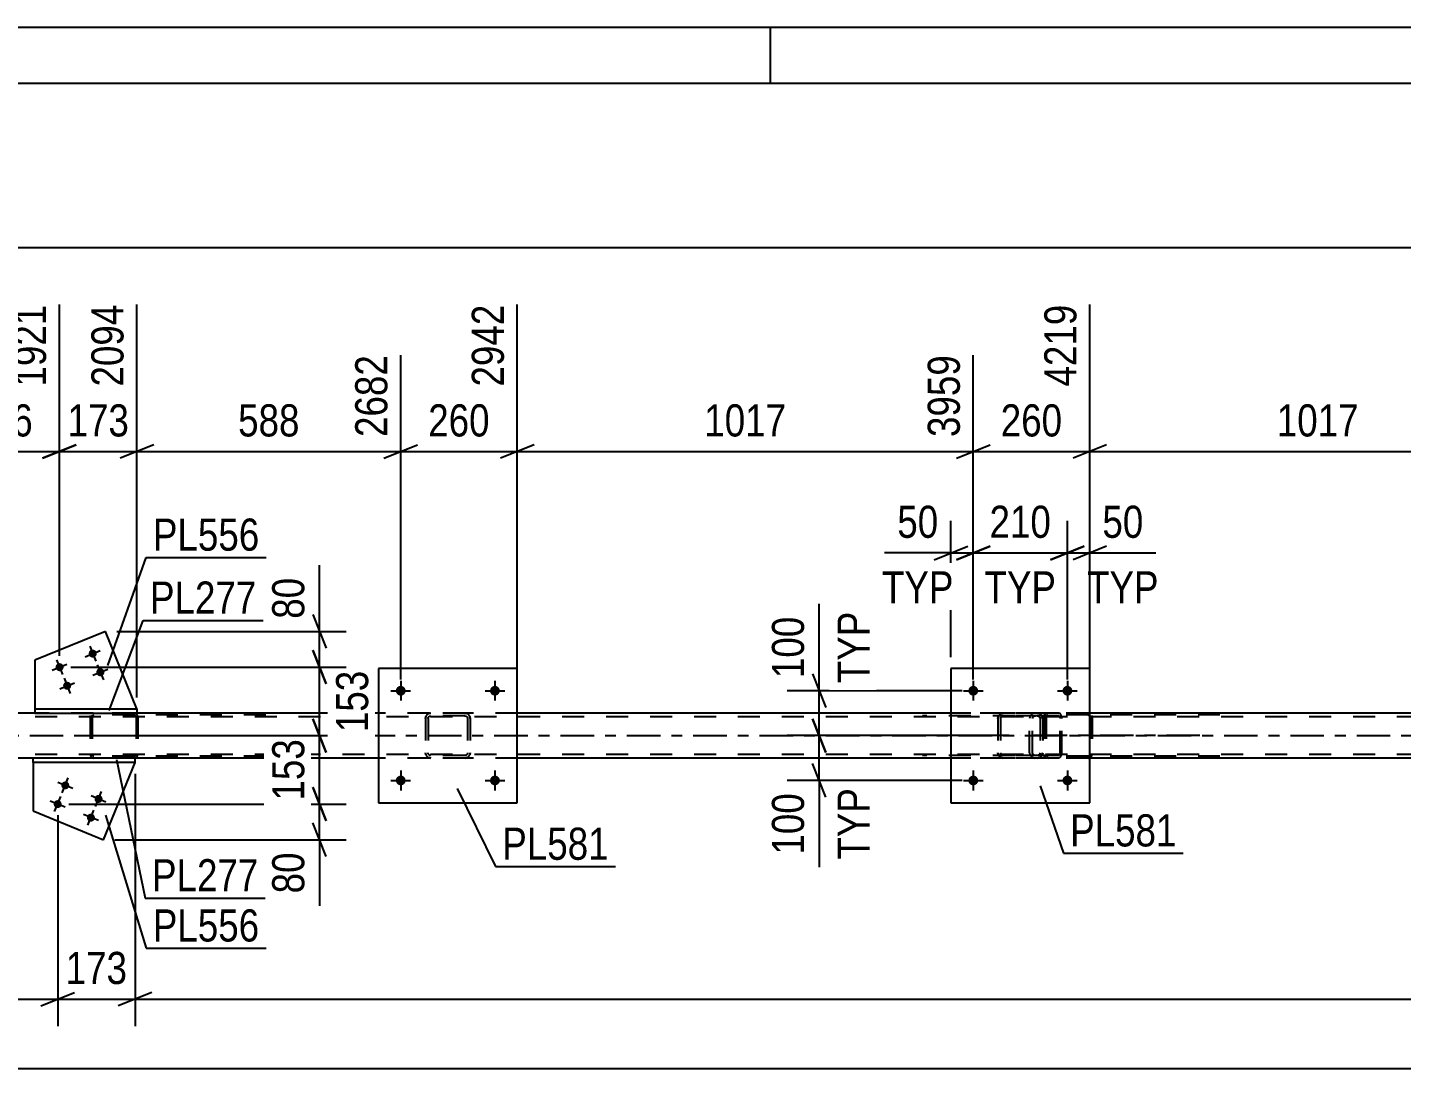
# Model space of a CAD drawing. Header units: millimetres. Extents: x -80 to 761, y -429 to 165.
# Drawn here: x 65 to 187.6, y 72.2 to 165 of the extents above; entities that cross this region are included whole.
import ezdxf

# ---------------------------------------------------------------- set-up
doc = ezdxf.new("R2010")
doc.units = ezdxf.units.MM
doc.linetypes.add('DXK_LINE_DOT2', pattern=[3.9198, 1.9599, -1.9599])
doc.linetypes.add('DXK_LINE_DOT3', pattern=[5.9187, 2.979, -0.9799, 0.9799, -0.9799])
doc.styles.add('Arial Narrow', font='ARIALN.TTF', dxfattribs={"height": 0.2})

# ---------------------------------------------------------------- blocks, each defined once
blk = doc.blocks.new('Unknown-814185468-1133')
at = {"color": 5, "linetype": 'Continuous'}
for p, q in [((761.34, 165.05), (-79.66, 165.05)), ((131.34, 160.05), (131.34, 165.05)), ((756.34, 160.05), (-74.66, 160.05))]:
    blk.add_line(p, q, dxfattribs=at)
blk = doc.blocks.new('Part-814185468-2680 - 2658')
at = {"color": 2, "linetype": 'Continuous'}
for p, q in [((108.75, 107.9), (96.35, 107.9)), ((96.35, 107.9), (96.35, 95.9)), ((108.75, 95.9), (108.75, 107.9)), ((96.35, 95.9), (108.75, 95.9))]:
    blk.add_line(p, q, dxfattribs=at)
blk = doc.blocks.new('Bolt-814185468-2752 - 2658')
at = {"linetype": 'Continuous'}
for points in [[(98.79, 105.9, -1), (97.91, 105.9, -1)], [(107.19, 105.9, -1), (106.31, 105.9, -1)]]:
    blk.add_hatch(color=1, dxfattribs=at).paths.add_polyline_path(points)
at = {"color": 1, "linetype": 'Continuous'}
for p, q in [((98.35, 106.78), (98.35, 105.02)), ((106.75, 106.78), (106.75, 105.02)), ((97.47, 105.9), (99.23, 105.9)), ((105.87, 105.9), (107.63, 105.9))]:
    blk.add_line(p, q, dxfattribs=at)
blk = doc.blocks.new('Part-814185468-2701 - 2658')
at = {"color": 7, "linetype": 'DXK_LINE_DOT2'}
for p, q in [((151.63, 103.42), (151.66, 103.61)), ((151.66, 103.61), (151.63, 103.42)), ((151.63, 103.42), (151.63, 100.38)), ((151.87, 103.42), (151.88, 103.51)), ((151.87, 103.42), (151.87, 100.38)), ((151.88, 103.51), (151.94, 103.59)), ((151.92, 103.87), (152.11, 103.9)), ((152.11, 103.9), (151.92, 103.87)), ((151.94, 103.59), (152.01, 103.64)), ((152.01, 103.64), (152.11, 103.66)), ((155.15, 103.9), (152.11, 103.9)), ((155.15, 103.66), (152.11, 103.66)), ((155.15, 103.9), (155.33, 103.87)), ((155.33, 103.87), (155.15, 103.9)), ((155.15, 103.66), (155.24, 103.64)), ((155.24, 103.64), (155.32, 103.59)), ((155.32, 103.59), (155.37, 103.51)), ((155.37, 103.51), (155.39, 103.42)), ((155.39, 103.42), (155.39, 100.38)), ((155.59, 103.61), (155.63, 103.42)), ((155.63, 103.42), (155.59, 103.61)), ((155.63, 103.42), (155.63, 100.38)), ((151.66, 100.2), (151.63, 100.38)), ((151.63, 100.38), (151.66, 100.2)), ((151.88, 100.29), (151.87, 100.38)), ((151.94, 100.21), (151.88, 100.29)), ((152.11, 99.9), (151.92, 99.94)), ((151.92, 99.94), (152.11, 99.9)), ((152.01, 100.16), (151.94, 100.21)), ((152.11, 100.14), (152.01, 100.16)), ((155.15, 100.14), (152.11, 100.14)), ((155.15, 99.9), (152.11, 99.9)), ((155.24, 100.16), (155.15, 100.14)), ((155.33, 99.94), (155.15, 99.9)), ((155.15, 99.9), (155.33, 99.94)), ((155.32, 100.21), (155.24, 100.16)), ((155.37, 100.29), (155.32, 100.21)), ((155.39, 100.38), (155.37, 100.29)), ((155.63, 100.38), (155.59, 100.2)), ((155.59, 100.2), (155.63, 100.38))]:
    blk.add_line(p, q, dxfattribs=at)
at = {"color": 7, "linetype": 'DXK_LINE_DOT3'}
blk.add_line((153.63, 101.9), (153.63, 101.9), dxfattribs=at)
at = {"color": 7, "linetype": 'DXK_LINE_DOT2'}
for centre, start, end in [((152.11, 103.42), 112.5, 157.5), ((152.11, 103.42), 112.5, 157.5), ((155.15, 103.42), 22.5, 67.5), ((155.15, 103.42), 22.5, 67.5), ((152.11, 100.38), 202.5, 247.5), ((152.11, 100.38), 202.5, 247.5), ((155.15, 100.38), 292.5, 337.5), ((155.15, 100.38), 292.5, 337.5)]:
    blk.add_arc(centre, 0.48, start, end, dxfattribs=at)
blk = doc.blocks.new('Part-814185468-2706 - 2658')
at = {"color": 2, "linetype": 'Continuous'}
for p, q in [((159.83, 107.9), (147.43, 107.9)), ((147.43, 107.9), (147.43, 95.9)), ((159.83, 95.9), (159.83, 107.9)), ((147.43, 95.9), (159.83, 95.9))]:
    blk.add_line(p, q, dxfattribs=at)
blk = doc.blocks.new('Part-814185468-2707 - 2658')
at = {"color": 7, "linetype": 'DXK_LINE_DOT2'}
for p, q in [((100.55, 103.42), (100.58, 103.61)), ((100.58, 103.61), (100.55, 103.42)), ((100.55, 103.42), (100.55, 100.38)), ((100.79, 103.42), (100.8, 103.51)), ((100.79, 103.42), (100.79, 100.38)), ((100.8, 103.51), (100.86, 103.59)), ((100.84, 103.87), (101.03, 103.9)), ((101.03, 103.9), (100.84, 103.87)), ((100.86, 103.59), (100.93, 103.64)), ((100.93, 103.64), (101.03, 103.66)), ((104.07, 103.9), (101.03, 103.9)), ((104.07, 103.66), (101.03, 103.66)), ((104.07, 103.9), (104.25, 103.87)), ((104.25, 103.87), (104.07, 103.9)), ((104.07, 103.66), (104.16, 103.64)), ((104.16, 103.64), (104.24, 103.59)), ((104.24, 103.59), (104.29, 103.51)), ((104.29, 103.51), (104.31, 103.42)), ((104.31, 103.42), (104.31, 100.38)), ((104.51, 103.61), (104.55, 103.42)), ((104.55, 103.42), (104.51, 103.61)), ((104.55, 103.42), (104.55, 100.38)), ((100.58, 100.2), (100.55, 100.38)), ((100.55, 100.38), (100.58, 100.2)), ((100.8, 100.29), (100.79, 100.38)), ((100.86, 100.21), (100.8, 100.29)), ((101.03, 99.9), (100.84, 99.94)), ((100.84, 99.94), (101.03, 99.9)), ((100.93, 100.16), (100.86, 100.21)), ((101.03, 100.14), (100.93, 100.16)), ((104.07, 100.14), (101.03, 100.14)), ((104.07, 99.9), (101.03, 99.9)), ((104.16, 100.16), (104.07, 100.14)), ((104.25, 99.94), (104.07, 99.9)), ((104.07, 99.9), (104.25, 99.94)), ((104.24, 100.21), (104.16, 100.16)), ((104.29, 100.29), (104.24, 100.21)), ((104.31, 100.38), (104.29, 100.29)), ((104.55, 100.38), (104.51, 100.2)), ((104.51, 100.2), (104.55, 100.38))]:
    blk.add_line(p, q, dxfattribs=at)
at = {"color": 7, "linetype": 'DXK_LINE_DOT3'}
blk.add_line((102.55, 101.9), (102.55, 101.9), dxfattribs=at)
at = {"color": 7, "linetype": 'DXK_LINE_DOT2'}
for centre, start, end in [((101.03, 103.42), 112.5, 157.5), ((101.03, 103.42), 112.5, 157.5), ((104.07, 103.42), 22.5, 67.5), ((104.07, 103.42), 22.5, 67.5), ((101.03, 100.38), 202.5, 247.5), ((101.03, 100.38), 202.5, 247.5), ((104.07, 100.38), 292.5, 337.5), ((104.07, 100.38), 292.5, 337.5)]:
    blk.add_arc(centre, 0.48, start, end, dxfattribs=at)
blk = doc.blocks.new('Bolt-814185468-2711 - 2658')
at = {"linetype": 'Continuous'}
for points in [[(149.87, 97.9, -1), (148.99, 97.9, -1)], [(158.27, 97.9, -1), (157.39, 97.9, -1)]]:
    blk.add_hatch(color=1, dxfattribs=at).paths.add_polyline_path(points)
at = {"color": 1, "linetype": 'Continuous'}
for p, q in [((149.43, 98.78), (149.43, 97.02)), ((157.83, 98.78), (157.83, 97.02)), ((148.55, 97.9), (150.31, 97.9)), ((156.95, 97.9), (158.71, 97.9))]:
    blk.add_line(p, q, dxfattribs=at)
blk = doc.blocks.new('Bolt-814185468-2712 - 2658')
at = {"linetype": 'Continuous'}
for points in [[(149.87, 105.9, -1), (148.99, 105.9, -1)], [(158.27, 105.9, -1), (157.39, 105.9, -1)]]:
    blk.add_hatch(color=1, dxfattribs=at).paths.add_polyline_path(points)
at = {"color": 1, "linetype": 'Continuous'}
for p, q in [((149.43, 106.78), (149.43, 105.02)), ((157.83, 106.78), (157.83, 105.02)), ((148.55, 105.9), (150.31, 105.9)), ((156.95, 105.9), (158.71, 105.9))]:
    blk.add_line(p, q, dxfattribs=at)
blk = doc.blocks.new('Bolt-814185468-2713 - 2658')
at = {"linetype": 'Continuous'}
for points in [[(98.79, 97.9, -1), (97.91, 97.9, -1)], [(107.19, 97.9, -1), (106.31, 97.9, -1)]]:
    blk.add_hatch(color=1, dxfattribs=at).paths.add_polyline_path(points)
at = {"color": 1, "linetype": 'Continuous'}
for p, q in [((98.35, 98.78), (98.35, 97.02)), ((106.75, 98.78), (106.75, 97.02)), ((97.47, 97.9), (99.23, 97.9)), ((105.87, 97.9), (107.63, 97.9))]:
    blk.add_line(p, q, dxfattribs=at)
blk = doc.blocks.new('Part-814185468-2862 - 2658')
at = {"color": 7, "linetype": 'DXK_LINE_DOT2'}
for p, q in [((155.8, 103.7), (155.77, 103.58)), ((155.77, 103.58), (155.77, 100.22)), ((155.94, 103.58), (155.96, 103.64)), ((155.94, 103.58), (155.94, 100.22)), ((155.96, 103.64), (155.99, 103.69)), ((156.11, 103.9), (155.98, 103.88)), ((155.99, 103.69), (156.05, 103.73)), ((156.05, 103.73), (156.11, 103.74)), ((171.44, 103.9), (156.11, 103.9)), ((171.44, 103.74), (156.11, 103.74)), ((159.82, 103.88), (159.69, 103.9)), ((159.69, 103.74), (159.75, 103.73)), ((159.75, 103.73), (159.81, 103.69)), ((159.81, 103.69), (159.85, 103.64)), ((159.85, 103.64), (159.86, 103.58)), ((159.86, 103.58), (159.86, 100.22)), ((160.03, 103.58), (160, 103.7)), ((160.03, 103.58), (160.03, 100.22)), ((155.77, 100.22), (155.8, 100.1)), ((155.96, 100.16), (155.94, 100.22)), ((155.99, 100.11), (155.96, 100.16)), ((155.98, 99.93), (156.11, 99.9)), ((156.05, 100.07), (155.99, 100.11)), ((156.11, 100.06), (156.05, 100.07)), ((171.44, 100.06), (156.11, 100.06)), ((171.44, 99.9), (156.11, 99.9)), ((159.75, 100.07), (159.69, 100.06)), ((159.69, 99.9), (159.82, 99.93)), ((159.81, 100.11), (159.75, 100.07)), ((159.85, 100.16), (159.81, 100.11)), ((159.86, 100.22), (159.85, 100.16)), ((160, 100.1), (160.03, 100.22))]:
    blk.add_line(p, q, dxfattribs=at)
at = {"color": 7, "linetype": 'DXK_LINE_DOT3'}
blk.add_line((169.65, 101.9), (154.48, 101.9), dxfattribs=at)
at = {"color": 7, "linetype": 'DXK_LINE_DOT2'}
for centre, start, end in [((156.1, 103.57), 110.7583, 155.68), ((156.1, 100.24), 204.32, 249.2417), ((159.7, 100.24), 290.7583, 335.68)]:
    blk.add_arc(centre, 0.331, start, end, dxfattribs=at)
blk = doc.blocks.new('Part-814185468-2781 - 2658')
at = {"color": 7, "linetype": 'DXK_LINE_DOT2'}
for p, q in [((639.97, 103.58), (35.67, 103.58)), ((74.81, 103.9), (65.71, 103.9)), ((108.75, 103.9), (96.35, 103.9)), ((159.83, 103.9), (147.43, 103.9)), ((639.97, 100.22), (35.67, 100.22)), ((74.65, 99.9), (65.55, 99.9)), ((108.75, 99.9), (96.35, 99.9)), ((159.83, 99.9), (147.43, 99.9))]:
    blk.add_line(p, q, dxfattribs=at)
at = {"color": 2, "linetype": 'Continuous'}
for p, q in [((65.71, 103.9), (57.67, 103.9)), ((96.35, 103.9), (74.81, 103.9)), ((147.43, 103.9), (108.75, 103.9)), ((198.51, 103.9), (159.83, 103.9)), ((65.55, 99.9), (57.67, 99.9)), ((96.35, 99.9), (74.65, 99.9)), ((147.43, 99.9), (108.75, 99.9)), ((198.51, 99.9), (159.83, 99.9))]:
    blk.add_line(p, q, dxfattribs=at)
at = {"color": 7, "linetype": 'DXK_LINE_DOT3'}
blk.add_line((35.67, 101.9), (639.97, 101.9), dxfattribs=at)
blk = doc.blocks.new('Part-814185468-2855 - 2658')
at = {"color": 7, "linetype": 'DXK_LINE_DOT2'}
for p, q in [((70.66, 103.7), (70.64, 103.58)), ((70.64, 103.58), (70.64, 100.22)), ((70.81, 103.58), (70.82, 103.64)), ((70.81, 103.58), (70.81, 100.22)), ((70.82, 103.64), (70.86, 103.69)), ((70.98, 103.9), (70.85, 103.88)), ((70.86, 103.69), (70.89, 103.71)), ((70.89, 103.71), (70.91, 103.73)), ((70.91, 103.73), (70.98, 103.74)), ((86.31, 103.9), (70.98, 103.9)), ((86.31, 103.74), (70.98, 103.74)), ((74.69, 103.88), (74.55, 103.9)), ((74.55, 103.74), (74.62, 103.73)), ((74.62, 103.73), (74.68, 103.69)), ((74.68, 103.69), (74.71, 103.64)), ((74.71, 103.64), (74.73, 103.58)), ((74.73, 103.58), (74.73, 100.22)), ((74.9, 103.58), (74.87, 103.7)), ((74.9, 103.58), (74.9, 100.22)), ((70.64, 100.22), (70.66, 100.1)), ((70.82, 100.16), (70.81, 100.22)), ((70.86, 100.11), (70.82, 100.16)), ((70.85, 99.93), (70.98, 99.9)), ((70.86, 100.11), (70.89, 100.09)), ((70.89, 100.09), (70.91, 100.07)), ((70.91, 100.07), (70.98, 100.06)), ((86.31, 100.06), (70.98, 100.06)), ((86.31, 99.9), (70.98, 99.9)), ((74.62, 100.07), (74.55, 100.06)), ((74.55, 99.9), (74.69, 99.93)), ((74.68, 100.11), (74.62, 100.07)), ((74.71, 100.16), (74.68, 100.11)), ((74.73, 100.22), (74.71, 100.16)), ((74.87, 100.1), (74.9, 100.22))]:
    blk.add_line(p, q, dxfattribs=at)
for centre, start, end in [((74.57, 103.57), 24.32, 69.2417), ((70.97, 100.24), 204.32, 249.2417), ((74.57, 100.24), 290.7583, 335.68)]:
    blk.add_arc(centre, 0.331, start, end, dxfattribs=at)
blk = doc.blocks.new('Bolt-814185468-2891 - 2658')
at = {"linetype": 'Continuous'}
for points in [[(71.2, 109.35, -1), (70.53, 109.08, -1)], [(68.24, 108.14, -1), (67.57, 107.87, -1)], [(71.88, 107.69, -1), (71.21, 107.41, -1)], [(68.92, 106.48, -1), (68.25, 106.21, -1)]]:
    blk.add_hatch(color=1, dxfattribs=at).paths.add_polyline_path(points)
at = {"color": 1, "linetype": 'Continuous'}
for p, q in [((70.2, 108.94), (71.53, 109.49)), ((70.6, 109.88), (71.14, 108.55)), ((67.24, 107.74), (68.57, 108.28)), ((67.63, 108.67), (68.18, 107.34)), ((71.27, 108.22), (71.82, 106.88)), ((68.31, 107.01), (68.86, 105.67)), ((70.88, 107.28), (72.21, 107.82)), ((67.92, 106.07), (69.25, 106.61))]:
    blk.add_line(p, q, dxfattribs=at)
blk = doc.blocks.new('Part-814185468-2906 - 2658')
at = {"color": 2, "linetype": 'Continuous'}
for p, q in [((65.71, 104.3), (65.71, 103.9)), ((65.71, 104.3), (74.81, 104.3)), ((74.81, 104.3), (74.81, 103.9)), ((65.71, 103.9), (74.81, 103.9))]:
    blk.add_line(p, q, dxfattribs=at)
blk = doc.blocks.new('Part-814185468-2921 - 2658')
at = {"color": 2, "linetype": 'Continuous'}
for p, q in [((72.01, 111.19), (65.71, 108.63)), ((74.81, 104.3), (72.01, 111.19)), ((65.71, 108.63), (65.71, 104.3))]:
    blk.add_line(p, q, dxfattribs=at)
at = {"color": 7, "linetype": 'DXK_LINE_DOT2'}
blk.add_line((65.71, 104.3), (74.81, 104.3), dxfattribs=at)
blk = doc.blocks.new('Bolt-814185468-2922 - 2658')
at = {"linetype": 'Continuous'}
for points in [[(68.09, 97.6, -1), (68.75, 97.33, -1)], [(67.41, 95.93, -1), (68.07, 95.66, -1)], [(71.05, 96.39, -1), (71.72, 96.12, -1)], [(70.37, 94.72, -1), (71.04, 94.45, -1)]]:
    blk.add_hatch(color=1, dxfattribs=at).paths.add_polyline_path(points)
at = {"color": 1, "linetype": 'Continuous'}
for p, q in [((68.15, 96.8), (68.69, 98.13)), ((69.09, 97.19), (67.75, 97.73)), ((71.11, 95.59), (71.66, 96.92)), ((68.41, 95.52), (67.07, 96.07)), ((67.47, 95.13), (68.01, 96.46)), ((72.05, 95.98), (70.72, 96.53)), ((71.37, 94.32), (70.04, 94.86)), ((70.43, 93.92), (70.98, 95.25))]:
    blk.add_line(p, q, dxfattribs=at)
blk = doc.blocks.new('Part-814185468-2937 - 2658')
at = {"color": 2, "linetype": 'Continuous'}
for p, q in [((74.65, 99.9), (65.55, 99.9)), ((65.55, 99.5), (65.55, 99.9)), ((74.65, 99.5), (65.55, 99.5)), ((74.65, 99.5), (74.65, 99.9))]:
    blk.add_line(p, q, dxfattribs=at)
blk = doc.blocks.new('Part-814185468-2952 - 2658')
at = {"color": 2, "linetype": 'Continuous'}
for p, q in [((65.55, 99.5), (65.55, 95.18)), ((71.84, 92.61), (74.65, 99.5)), ((65.55, 95.18), (71.84, 92.61))]:
    blk.add_line(p, q, dxfattribs=at)
at = {"color": 7, "linetype": 'DXK_LINE_DOT2'}
blk.add_line((74.65, 99.5), (65.55, 99.5), dxfattribs=at)
blk = doc.blocks.new('Part-814185468-2958 - 2658')
at = {"color": 7, "linetype": 'DXK_LINE_DOT2'}
for p, q in [((157.05, 103.9), (144.89, 103.9)), ((157.05, 103.66), (144.89, 103.66)), ((154.48, 103.56), (154.46, 103.42)), ((154.46, 100.38), (154.46, 103.42)), ((154.49, 103.61), (154.48, 103.56)), ((154.71, 103.42), (154.73, 103.51)), ((154.71, 100.38), (154.71, 103.42)), ((154.73, 103.51), (154.78, 103.59)), ((154.96, 103.9), (154.77, 103.87)), ((154.78, 103.59), (154.86, 103.64)), ((154.86, 103.64), (154.96, 103.66)), ((155.77, 103.9), (155.77, 103.66)), ((157.15, 103.87), (157.05, 103.9)), ((157.05, 103.66), (157.1, 103.64)), ((157.1, 103.64), (157.15, 103.59)), ((157.24, 103.76), (157.15, 103.87)), ((157.15, 103.59), (157.17, 103.51)), ((157.17, 103.51), (157.18, 103.42)), ((157.18, 100.38), (157.18, 103.42)), ((157.3, 103.61), (157.24, 103.76)), ((157.32, 103.42), (157.3, 103.61)), ((157.32, 100.38), (157.32, 103.42)), ((157.05, 100.14), (144.89, 100.14)), ((157.05, 99.9), (144.89, 99.9)), ((154.46, 100.38), (154.49, 100.2)), ((154.73, 100.29), (154.71, 100.38)), ((154.78, 100.21), (154.73, 100.29)), ((154.77, 99.94), (154.96, 99.9)), ((154.86, 100.16), (154.78, 100.21)), ((154.96, 100.14), (154.86, 100.16)), ((155.77, 99.9), (155.77, 100.14)), ((157.1, 100.16), (157.05, 100.14)), ((157.05, 99.9), (157.15, 99.94)), ((157.15, 100.21), (157.1, 100.16)), ((157.17, 100.29), (157.15, 100.21)), ((157.15, 99.94), (157.24, 100.04)), ((157.18, 100.38), (157.17, 100.29)), ((157.24, 100.04), (157.3, 100.2)), ((157.3, 100.2), (157.32, 100.38))]:
    blk.add_line(p, q, dxfattribs=at)
for centre, start, end in [((154.94, 103.41), 111.1941, 156.1506), ((154.94, 100.4), 203.8494, 248.8059)]:
    blk.add_arc(centre, 0.492, start, end, dxfattribs=at)
blk = doc.blocks.new('StraightDimension-814185468-3009 - 2658')
at = {"color": 7, "linetype": 'Continuous'}
blk.add_line((10.43, 72.22), (639.97, 72.22), dxfattribs=at)
blk = doc.blocks.new('StraightDimension-814185468-3136 - 2658')
at = {"color": 7, "linetype": 'Continuous'}
for p, q in [((10.43, 98.9), (10.43, 76)), ((67.74, 94.8), (67.74, 76)), ((11.93, 79), (8.93, 77.8)), ((66.24, 77.8), (69.24, 79)), ((10.43, 78.4), (67.74, 78.4))]:
    blk.add_line(p, q, dxfattribs=at)
at = {"color": 0}
blk.add_wipeout([(43.34, 79.15), (43.34, 83.35), (34.83, 83.35), (34.83, 79.15)], dxfattribs=at)
at = {"color": 3, "style": 'Arial Narrow'}
blk.add_text('1917', height=2.863, dxfattribs=at).set_placement((35.43, 79.75))
blk = doc.blocks.new('StraightDimension-814185468-7111 - 2658')
at = {"color": 7, "linetype": 'Continuous'}
for p, q in [((108.75, 104.9), (108.75, 140.34)), ((98.35, 106.9), (98.35, 135.84)), ((96.85, 126.63), (99.85, 127.83)), ((110.25, 127.83), (107.25, 126.63)), ((98.35, 127.23), (108.75, 127.23))]:
    blk.add_line(p, q, dxfattribs=at)
at = {"color": 0}
blk.add_wipeout([(106.89, 127.98), (106.89, 132.18), (100.2, 132.18), (100.2, 127.98)], dxfattribs=at)
at = {"color": 3, "style": 'Arial Narrow'}
blk.add_text('260', height=2.863, dxfattribs=at).set_placement((100.8, 128.58))
at = {"color": 0, "linetype": 'Continuous'}
blk.add_wipeout([(108.15, 140.94), (103.95, 140.94), (103.95, 132.43), (108.15, 132.43)], dxfattribs=at)
at = {"color": 3, "linetype": 'Continuous', "style": 'Arial Narrow'}
blk.add_text('2942', height=2.863, rotation=90.0002, dxfattribs=at).set_placement((107.55, 133.03))
blk = doc.blocks.new('StraightDimension-814185468-3051 - 2658')
at = {"color": 7, "linetype": 'Continuous'}
for p, q in [((135.08, 103.4), (136.28, 100.4)), ((152.63, 101.9), (132.83, 101.9)), ((135.68, 97.9), (135.68, 101.9)), ((136.28, 96.4), (135.08, 99.4)), ((148.43, 97.9), (132.83, 97.9)), ((135.68, 97.9), (135.68, 90.17)), ((135.68, 97.9), (135.68, 90.17))]:
    blk.add_line(p, q, dxfattribs=at)
at = {"color": 0}
blk.add_wipeout([(134.93, 97.38), (130.73, 97.38), (130.73, 90.69), (134.93, 90.69)], dxfattribs=at)
at = {"color": 0, "linetype": 'Continuous'}
blk.add_wipeout([(140.78, 97.83), (136.58, 97.83), (136.58, 90.24), (140.78, 90.24)], dxfattribs=at)
at = {"color": 3, "linetype": 'Continuous', "style": 'Arial Narrow'}
blk.add_text('TYP', height=2.863, rotation=90.0002, dxfattribs=at).set_placement((140.18, 90.84))
at = {"color": 3, "style": 'Arial Narrow'}
blk.add_text('100', height=2.863, rotation=90.0002, dxfattribs=at).set_placement((134.33, 91.29))
blk = doc.blocks.new('StraightDimension-814185468-3066 - 2658')
at = {"color": 7, "linetype": 'Continuous'}
for p, q in [((135.68, 105.9), (135.68, 113.64)), ((135.68, 105.9), (135.68, 113.64)), ((135.08, 107.4), (136.28, 104.4)), ((148.43, 105.9), (132.83, 105.9)), ((135.68, 101.9), (135.68, 105.9)), ((136.28, 100.4), (135.08, 103.4)), ((152.63, 101.9), (132.83, 101.9))]:
    blk.add_line(p, q, dxfattribs=at)
at = {"color": 0}
blk.add_wipeout([(134.93, 113.11), (130.73, 113.11), (130.73, 106.43), (134.93, 106.43)], dxfattribs=at)
at = {"color": 0, "linetype": 'Continuous'}
blk.add_wipeout([(140.78, 113.56), (136.58, 113.56), (136.58, 105.97), (140.78, 105.97)], dxfattribs=at)
at = {"color": 3, "style": 'Arial Narrow'}
blk.add_text('100', height=2.863, rotation=90.0002, dxfattribs=at).set_placement((134.33, 107.03))
at = {"color": 3, "linetype": 'Continuous', "style": 'Arial Narrow'}
blk.add_text('TYP', height=2.863, rotation=90.0002, dxfattribs=at).set_placement((140.18, 106.57))
blk = doc.blocks.new('StraightDimension-814185468-3082 - 2658')
at = {"color": 7, "linetype": 'Continuous'}
for p, q in [((157.83, 106.9), (157.83, 121.04)), ((159.83, 108.9), (159.83, 121.04)), ((156.33, 117.59), (159.33, 118.79)), ((157.83, 118.19), (159.83, 118.19)), ((161.33, 118.79), (158.33, 117.59)), ((159.83, 118.19), (165.73, 118.19)), ((159.83, 118.19), (165.73, 118.19))]:
    blk.add_line(p, q, dxfattribs=at)
at = {"color": 0}
blk.add_wipeout([(165.21, 118.94), (165.21, 123.14), (160.35, 123.14), (160.35, 118.94)], dxfattribs=at)
at = {"color": 0, "linetype": 'Continuous'}
blk.add_wipeout([(166.57, 113.09), (166.57, 117.29), (158.98, 117.29), (158.98, 113.09)], dxfattribs=at)
at = {"color": 3, "style": 'Arial Narrow'}
blk.add_text('50', height=2.863, dxfattribs=at).set_placement((160.95, 119.54))
at = {"color": 3, "linetype": 'Continuous', "style": 'Arial Narrow'}
blk.add_text('TYP', height=2.863, dxfattribs=at).set_placement((159.58, 113.69))
blk = doc.blocks.new('StraightDimension-814185468-3095 - 2658')
at = {"color": 7, "linetype": 'Continuous'}
for p, q in [((149.43, 106.9), (149.43, 121.04)), ((157.83, 106.9), (157.83, 121.04)), ((147.93, 117.59), (150.93, 118.79)), ((149.43, 118.19), (157.83, 118.19)), ((159.33, 118.79), (156.33, 117.59))]:
    blk.add_line(p, q, dxfattribs=at)
at = {"color": 0}
blk.add_wipeout([(156.97, 118.94), (156.97, 123.14), (150.28, 123.14), (150.28, 118.94)], dxfattribs=at)
at = {"color": 0, "linetype": 'Continuous'}
blk.add_wipeout([(157.42, 113.09), (157.42, 117.29), (149.83, 117.29), (149.83, 113.09)], dxfattribs=at)
at = {"color": 3, "style": 'Arial Narrow'}
blk.add_text('210', height=2.863, dxfattribs=at).set_placement((150.88, 119.54))
at = {"color": 3, "linetype": 'Continuous', "style": 'Arial Narrow'}
blk.add_text('TYP', height=2.863, dxfattribs=at).set_placement((150.43, 113.69))
blk = doc.blocks.new('StraightDimension-814185468-3111 - 2658')
at = {"color": 7, "linetype": 'Continuous'}
for p, q in [((147.43, 108.9), (147.43, 121.04)), ((149.43, 106.9), (149.43, 121.04)), ((147.43, 118.19), (141.52, 118.19)), ((147.43, 118.19), (141.52, 118.19)), ((145.93, 117.59), (148.93, 118.79)), ((147.43, 118.19), (149.43, 118.19)), ((150.93, 118.79), (147.93, 117.59))]:
    blk.add_line(p, q, dxfattribs=at)
at = {"color": 0}
blk.add_wipeout([(146.9, 118.94), (146.9, 123.14), (142.05, 123.14), (142.05, 118.94)], dxfattribs=at)
at = {"color": 0, "linetype": 'Continuous'}
blk.add_wipeout([(148.27, 113.09), (148.27, 117.29), (140.68, 117.29), (140.68, 113.09)], dxfattribs=at)
at = {"color": 3, "style": 'Arial Narrow'}
blk.add_text('50', height=2.863, dxfattribs=at).set_placement((142.65, 119.54))
at = {"color": 3, "linetype": 'Continuous', "style": 'Arial Narrow'}
blk.add_text('TYP', height=2.863, dxfattribs=at).set_placement((141.28, 113.69))
blk = doc.blocks.new('StraightDimension-814185468-3125 - 2658')
at = {"color": 7, "linetype": 'Continuous'}
blk.add_line((9.79, 145.44), (640.61, 145.44), dxfattribs=at)
blk = doc.blocks.new('StraightDimension-814185468-3142 - 2658')
at = {"color": 7, "linetype": 'Continuous'}
for p, q in [((74.65, 98.5), (74.65, 76)), ((67.74, 94.8), (67.74, 76)), ((66.24, 77.8), (69.24, 79)), ((76.15, 79), (73.15, 77.8)), ((67.74, 78.4), (74.65, 78.4))]:
    blk.add_line(p, q, dxfattribs=at)
at = {"color": 0}
blk.add_wipeout([(74.54, 79.15), (74.54, 83.35), (67.85, 83.35), (67.85, 79.15)], dxfattribs=at)
at = {"color": 3, "style": 'Arial Narrow'}
blk.add_text('173', height=2.863, dxfattribs=at).set_placement((68.45, 79.75))
blk = doc.blocks.new('StraightDimension-814185468-3148 - 2658')
at = {"color": 7, "linetype": 'Continuous'}
for p, q in [((74.65, 98.5), (74.65, 76)), ((76.15, 79), (73.15, 77.8)), ((74.65, 78.4), (639.97, 78.4))]:
    blk.add_line(p, q, dxfattribs=at)
blk = doc.blocks.new('StraightDimension-814185468-3153 - 2658')
at = {"color": 7, "linetype": 'Continuous'}
for p, q in [((90.49, 97.3), (91.69, 94.3)), ((68.74, 95.8), (93.49, 95.8)), ((91.09, 92.61), (91.09, 95.8)), ((91.69, 91.11), (90.49, 94.11)), ((72.84, 92.61), (93.49, 92.61)), ((91.09, 92.61), (91.09, 86.71)), ((91.09, 92.61), (91.09, 86.71))]:
    blk.add_line(p, q, dxfattribs=at)
at = {"color": 0}
blk.add_wipeout([(90.34, 92.09), (86.14, 92.09), (86.14, 87.23), (90.34, 87.23)], dxfattribs=at)
at = {"color": 3, "style": 'Arial Narrow'}
blk.add_text('80', height=2.863, rotation=90.0002, dxfattribs=at).set_placement((89.74, 87.83))
blk = doc.blocks.new('StraightDimension-814185468-3164 - 2658')
at = {"color": 7, "linetype": 'Continuous'}
for p, q in [((90.49, 103.4), (91.69, 100.4)), ((69.46, 101.9), (93.49, 101.9)), ((91.09, 95.8), (91.09, 101.9)), ((91.69, 94.3), (90.49, 97.3)), ((68.74, 95.8), (93.49, 95.8))]:
    blk.add_line(p, q, dxfattribs=at)
at = {"color": 0}
blk.add_wipeout([(90.34, 102.19), (86.14, 102.19), (86.14, 95.51), (90.34, 95.51)], dxfattribs=at)
at = {"color": 3, "style": 'Arial Narrow'}
blk.add_text('153', height=2.863, rotation=90.0002, dxfattribs=at).set_placement((89.74, 96.11))
blk = doc.blocks.new('StraightDimension-814185468-3177 - 2658')
at = {"color": 7, "linetype": 'Continuous'}
for p, q in [((90.49, 109.51), (91.69, 106.51)), ((68.9, 108.01), (93.94, 108.01)), ((91.09, 101.9), (91.09, 108.01)), ((91.69, 100.4), (90.49, 103.4)), ((69.46, 101.9), (93.94, 101.9))]:
    blk.add_line(p, q, dxfattribs=at)
at = {"color": 0}
blk.add_wipeout([(96.04, 108.3), (91.84, 108.3), (91.84, 101.61), (96.04, 101.61)], dxfattribs=at)
at = {"color": 3, "style": 'Arial Narrow'}
blk.add_text('153', height=2.863, rotation=90.0002, dxfattribs=at).set_placement((95.44, 102.21))
blk = doc.blocks.new('StraightDimension-814185468-3190 - 2658')
at = {"color": 7, "linetype": 'Continuous'}
for p, q in [((91.09, 111.19), (91.09, 117.1)), ((91.09, 111.19), (91.09, 117.1)), ((90.49, 112.69), (91.69, 109.69)), ((73.01, 111.19), (93.49, 111.19)), ((91.09, 108.01), (91.09, 111.19)), ((91.69, 106.51), (90.49, 109.51)), ((68.9, 108.01), (93.49, 108.01))]:
    blk.add_line(p, q, dxfattribs=at)
at = {"color": 0}
blk.add_wipeout([(90.34, 116.57), (86.14, 116.57), (86.14, 111.72), (90.34, 111.72)], dxfattribs=at)
at = {"color": 3, "style": 'Arial Narrow'}
blk.add_text('80', height=2.863, rotation=90.0002, dxfattribs=at).set_placement((89.74, 112.32))
blk = doc.blocks.new('StraightDimension-814185468-7108 - 2658')
at = {"color": 7, "linetype": 'Continuous'}
for p, q in [((159.83, 104.81), (159.83, 140.34)), ((200.51, 106.9), (200.51, 135.84)), ((161.33, 127.83), (158.33, 126.63)), ((199.01, 126.63), (202.01, 127.83)), ((159.83, 127.23), (200.51, 127.23))]:
    blk.add_line(p, q, dxfattribs=at)
at = {"color": 0}
blk.add_wipeout([(184.42, 127.98), (184.42, 132.18), (175.91, 132.18), (175.91, 127.98)], dxfattribs=at)
at = {"color": 3, "style": 'Arial Narrow'}
blk.add_text('1017', height=2.863, dxfattribs=at).set_placement((176.51, 128.58))
at = {"color": 0, "linetype": 'Continuous'}
blk.add_wipeout([(199.91, 136.44), (195.71, 136.44), (195.71, 127.93), (199.91, 127.93)], dxfattribs=at)
at = {"color": 3, "linetype": 'Continuous', "style": 'Arial Narrow'}
blk.add_text('5236', height=2.863, rotation=90.0002, dxfattribs=at).set_placement((199.31, 128.53))
blk = doc.blocks.new('StraightDimension-814185468-7109 - 2658')
at = {"color": 7, "linetype": 'Continuous'}
for p, q in [((159.83, 104.81), (159.83, 140.34)), ((149.43, 106.9), (149.43, 135.84)), ((147.93, 126.63), (150.93, 127.83)), ((161.33, 127.83), (158.33, 126.63)), ((149.43, 127.23), (159.83, 127.23))]:
    blk.add_line(p, q, dxfattribs=at)
at = {"color": 0}
blk.add_wipeout([(157.97, 127.98), (157.97, 132.18), (151.28, 132.18), (151.28, 127.98)], dxfattribs=at)
at = {"color": 3, "style": 'Arial Narrow'}
blk.add_text('260', height=2.863, dxfattribs=at).set_placement((151.88, 128.58))
at = {"color": 0, "linetype": 'Continuous'}
blk.add_wipeout([(159.23, 140.94), (155.03, 140.94), (155.03, 132.43), (159.23, 132.43)], dxfattribs=at)
at = {"color": 3, "linetype": 'Continuous', "style": 'Arial Narrow'}
blk.add_text('4219', height=2.863, rotation=90.0002, dxfattribs=at).set_placement((158.63, 133.03))
blk = doc.blocks.new('StraightDimension-814185468-7110 - 2658')
at = {"color": 7, "linetype": 'Continuous'}
for p, q in [((108.75, 104.9), (108.75, 140.34)), ((149.43, 106.9), (149.43, 135.84)), ((110.25, 127.83), (107.25, 126.63)), ((147.93, 126.63), (150.93, 127.83)), ((108.75, 127.23), (149.43, 127.23))]:
    blk.add_line(p, q, dxfattribs=at)
at = {"color": 0}
blk.add_wipeout([(133.34, 127.98), (133.34, 132.18), (124.83, 132.18), (124.83, 127.98)], dxfattribs=at)
at = {"color": 3, "style": 'Arial Narrow'}
blk.add_text('1017', height=2.863, dxfattribs=at).set_placement((125.43, 128.58))
at = {"color": 0, "linetype": 'Continuous'}
blk.add_wipeout([(148.83, 136.44), (144.63, 136.44), (144.63, 127.93), (148.83, 127.93)], dxfattribs=at)
at = {"color": 3, "linetype": 'Continuous', "style": 'Arial Narrow'}
blk.add_text('3959', height=2.863, rotation=90.0002, dxfattribs=at).set_placement((148.23, 128.53))
blk = doc.blocks.new('StraightDimension-814185468-7112 - 2658')
at = {"color": 7, "linetype": 'Continuous'}
for p, q in [((74.81, 105.3), (74.81, 140.34)), ((98.35, 106.9), (98.35, 135.84)), ((76.31, 127.83), (73.31, 126.63)), ((96.85, 126.63), (99.85, 127.83)), ((74.81, 127.23), (98.35, 127.23))]:
    blk.add_line(p, q, dxfattribs=at)
at = {"color": 0}
blk.add_wipeout([(89.92, 127.98), (89.92, 132.18), (83.24, 132.18), (83.24, 127.98)], dxfattribs=at)
at = {"color": 3, "style": 'Arial Narrow'}
blk.add_text('588', height=2.863, dxfattribs=at).set_placement((83.84, 128.58))
at = {"color": 0, "linetype": 'Continuous'}
blk.add_wipeout([(97.75, 136.44), (93.55, 136.44), (93.55, 127.93), (97.75, 127.93)], dxfattribs=at)
at = {"color": 3, "linetype": 'Continuous', "style": 'Arial Narrow'}
blk.add_text('2682', height=2.863, rotation=90.0002, dxfattribs=at).set_placement((97.15, 128.53))
blk = doc.blocks.new('StraightDimension-814185468-7113 - 2658')
at = {"color": 7, "linetype": 'Continuous'}
for p, q in [((67.9, 109.01), (67.9, 140.34)), ((74.81, 105.3), (74.81, 140.34)), ((66.4, 126.63), (69.4, 127.83)), ((76.31, 127.83), (73.31, 126.63)), ((67.9, 127.23), (74.81, 127.23))]:
    blk.add_line(p, q, dxfattribs=at)
at = {"color": 0}
blk.add_wipeout([(74.7, 127.98), (74.7, 132.18), (68.02, 132.18), (68.02, 127.98)], dxfattribs=at)
at = {"color": 3, "style": 'Arial Narrow'}
blk.add_text('173', height=2.863, dxfattribs=at).set_placement((68.62, 128.58))
at = {"color": 0, "linetype": 'Continuous'}
blk.add_wipeout([(74.21, 140.94), (70.01, 140.94), (70.01, 132.43), (74.21, 132.43)], dxfattribs=at)
at = {"color": 3, "linetype": 'Continuous', "style": 'Arial Narrow'}
blk.add_text('2094', height=2.863, rotation=90.0002, dxfattribs=at).set_placement((73.61, 133.03))
blk = doc.blocks.new('StraightDimension-814185468-7114 - 2658')
at = {"color": 7, "linetype": 'Continuous'}
for p, q in [((57.67, 104.9), (57.67, 140.34)), ((67.9, 109.01), (67.9, 140.34)), ((56.17, 126.63), (59.17, 127.83)), ((69.4, 127.83), (66.4, 126.63)), ((57.67, 127.23), (67.9, 127.23))]:
    blk.add_line(p, q, dxfattribs=at)
at = {"color": 0}
blk.add_wipeout([(66.13, 127.98), (66.13, 132.18), (59.44, 132.18), (59.44, 127.98)], dxfattribs=at)
at = {"color": 3, "style": 'Arial Narrow'}
blk.add_text('256', height=2.863, dxfattribs=at).set_placement((60.04, 128.58))
at = {"color": 0, "linetype": 'Continuous'}
blk.add_wipeout([(67.3, 140.94), (63.1, 140.94), (63.1, 132.43), (67.3, 132.43)], dxfattribs=at)
at = {"color": 3, "linetype": 'Continuous', "style": 'Arial Narrow'}
blk.add_text('1921', height=2.863, rotation=90.0002, dxfattribs=at).set_placement((66.7, 133.03))
blk = doc.blocks.new('Mark-814185468-2676 - 2658')
at = {"color": 0}
blk.add_wipeout([(116.92, 90.83), (116.92, 93.83), (107.41, 93.83), (107.41, 90.83)], dxfattribs=at)
blk.add_wipeout([(116.92, 90.83), (116.92, 93.83), (107.41, 93.83), (107.41, 90.83)], dxfattribs=at)
at = {"color": 30, "linetype": 'Continuous'}
for p, q in [((103.37, 97.18), (106.81, 90.23)), ((106.81, 90.23), (117.52, 90.23))]:
    blk.add_line(p, q, dxfattribs=at)
at = {"color": 3, "style": 'Arial Narrow'}
blk.add_text('PL581', height=2.863, dxfattribs=at).set_placement((107.41, 90.83))
blk = doc.blocks.new('Mark-814185468-2702 - 2658')
at = {"color": 0}
blk.add_wipeout([(167.57, 92.02), (167.57, 95.02), (158.07, 95.02), (158.07, 92.02)], dxfattribs=at)
blk.add_wipeout([(167.57, 92.02), (167.57, 95.02), (158.07, 95.02), (158.07, 92.02)], dxfattribs=at)
at = {"color": 30, "linetype": 'Continuous'}
for p, q in [((155.4, 97.42), (157.47, 91.42)), ((157.47, 91.42), (168.17, 91.42))]:
    blk.add_line(p, q, dxfattribs=at)
at = {"color": 3, "style": 'Arial Narrow'}
blk.add_text('PL581', height=2.863, dxfattribs=at).set_placement((158.07, 92.02))
blk = doc.blocks.new('Mark-814185468-2902 - 2658')
at = {"color": 0}
blk.add_wipeout([(85.48, 112.78), (85.48, 115.78), (75.98, 115.78), (75.98, 112.78)], dxfattribs=at)
blk.add_wipeout([(85.48, 112.78), (85.48, 115.78), (75.98, 115.78), (75.98, 112.78)], dxfattribs=at)
at = {"color": 30, "linetype": 'Continuous'}
for p, q in [((72.33, 104.13), (75.38, 112.18)), ((75.38, 112.18), (86.08, 112.18))]:
    blk.add_line(p, q, dxfattribs=at)
at = {"color": 3, "style": 'Arial Narrow'}
blk.add_text('PL277', height=2.863, dxfattribs=at).set_placement((75.98, 112.78))
blk = doc.blocks.new('Mark-814185468-2917 - 2658')
at = {"color": 0}
blk.add_wipeout([(85.74, 118.39), (85.74, 121.39), (76.24, 121.39), (76.24, 118.39)], dxfattribs=at)
blk.add_wipeout([(85.74, 118.39), (85.74, 121.39), (76.24, 121.39), (76.24, 118.39)], dxfattribs=at)
at = {"color": 30, "linetype": 'Continuous'}
for p, q in [((72.21, 108.15), (75.64, 117.79)), ((75.64, 117.79), (86.34, 117.79))]:
    blk.add_line(p, q, dxfattribs=at)
at = {"color": 3, "style": 'Arial Narrow'}
blk.add_text('PL556', height=2.863, dxfattribs=at).set_placement((76.24, 118.39))
blk = doc.blocks.new('Mark-814185468-2933 - 2658')
at = {"color": 0}
blk.add_wipeout([(85.66, 88.02), (85.66, 91.02), (76.16, 91.02), (76.16, 88.02)], dxfattribs=at)
blk.add_wipeout([(85.66, 88.02), (85.66, 91.02), (76.16, 91.02), (76.16, 88.02)], dxfattribs=at)
at = {"color": 30, "linetype": 'Continuous'}
for p, q in [((73, 99.78), (75.56, 87.42)), ((75.56, 87.42), (86.26, 87.42))]:
    blk.add_line(p, q, dxfattribs=at)
at = {"color": 3, "style": 'Arial Narrow'}
blk.add_text('PL277', height=2.863, dxfattribs=at).set_placement((76.16, 88.02))
blk = doc.blocks.new('Mark-814185468-2948 - 2658')
at = {"color": 0}
blk.add_wipeout([(85.73, 83.54), (85.73, 86.54), (76.23, 86.54), (76.23, 83.54)], dxfattribs=at)
blk.add_wipeout([(85.73, 83.54), (85.73, 86.54), (76.23, 86.54), (76.23, 83.54)], dxfattribs=at)
at = {"color": 30, "linetype": 'Continuous'}
for p, q in [((72, 94.8), (75.63, 82.94)), ((75.63, 82.94), (86.33, 82.94))]:
    blk.add_line(p, q, dxfattribs=at)
at = {"color": 3, "style": 'Arial Narrow'}
blk.add_text('PL556', height=2.863, dxfattribs=at).set_placement((76.23, 83.54))

msp = doc.modelspace()

# ---------------------------------------------------------------- block references
for name in ['Unknown-814185468-1133', 'Part-814185468-2921 - 2658', 'Bolt-814185468-2891 - 2658', 'Part-814185468-2680 - 2658', 'Part-814185468-2706 - 2658', 'Bolt-814185468-2752 - 2658', 'Bolt-814185468-2712 - 2658', 'Part-814185468-2781 - 2658', 'Part-814185468-2906 - 2658', 'Part-814185468-2855 - 2658', 'Part-814185468-2707 - 2658', 'Part-814185468-2958 - 2658', 'Part-814185468-2701 - 2658', 'Part-814185468-2862 - 2658', 'Part-814185468-2937 - 2658', 'Part-814185468-2952 - 2658', 'Bolt-814185468-2922 - 2658', 'Bolt-814185468-2713 - 2658', 'Bolt-814185468-2711 - 2658']:
    msp.add_blockref(name, (0, 0))

# ---------------------------------------------------------------- next in the draw order: block references
for name in ['StraightDimension-814185468-7111 - 2658', 'StraightDimension-814185468-3082 - 2658', 'StraightDimension-814185468-3009 - 2658']:
    msp.add_blockref(name, (0, 0))

# ---------------------------------------------------------------- next in the draw order: block references
for name in ['StraightDimension-814185468-3051 - 2658', 'StraightDimension-814185468-3136 - 2658']:
    msp.add_blockref(name, (0, 0))

# ---------------------------------------------------------------- next in the draw order: block references
for name in ['StraightDimension-814185468-3066 - 2658', 'StraightDimension-814185468-3142 - 2658']:
    msp.add_blockref(name, (0, 0))

# ---------------------------------------------------------------- next in the draw order: block references
for name in ['StraightDimension-814185468-3095 - 2658', 'StraightDimension-814185468-3148 - 2658']:
    msp.add_blockref(name, (0, 0))

# ---------------------------------------------------------------- next in the draw order: block references
for name in ['StraightDimension-814185468-3111 - 2658', 'StraightDimension-814185468-3153 - 2658', 'Mark-814185468-2676 - 2658', 'Mark-814185468-2702 - 2658']:
    msp.add_blockref(name, (0, 0))

# ---------------------------------------------------------------- next in the draw order: block references
for name in ['StraightDimension-814185468-3125 - 2658', 'StraightDimension-814185468-3164 - 2658']:
    msp.add_blockref(name, (0, 0))

# ---------------------------------------------------------------- next in the draw order: block references
for name in ['StraightDimension-814185468-7108 - 2658', 'StraightDimension-814185468-3177 - 2658', 'Mark-814185468-2933 - 2658']:
    msp.add_blockref(name, (0, 0))

# ---------------------------------------------------------------- next in the draw order: block references
for name in ['StraightDimension-814185468-7109 - 2658', 'StraightDimension-814185468-3190 - 2658', 'Mark-814185468-2948 - 2658']:
    msp.add_blockref(name, (0, 0))

# ---------------------------------------------------------------- next in the draw order: block references
for name in ['StraightDimension-814185468-7112 - 2658', 'StraightDimension-814185468-7110 - 2658']:
    msp.add_blockref(name, (0, 0))

# ---------------------------------------------------------------- next in the draw order: block references
msp.add_blockref('StraightDimension-814185468-7113 - 2658', (0, 0))

# ---------------------------------------------------------------- next in the draw order: block references
for name in ['StraightDimension-814185468-7114 - 2658', 'Mark-814185468-2902 - 2658']:
    msp.add_blockref(name, (0, 0))

# ---------------------------------------------------------------- next in the draw order: block references
msp.add_blockref('Mark-814185468-2917 - 2658', (0, 0))

doc.saveas('drawing.dxf')
